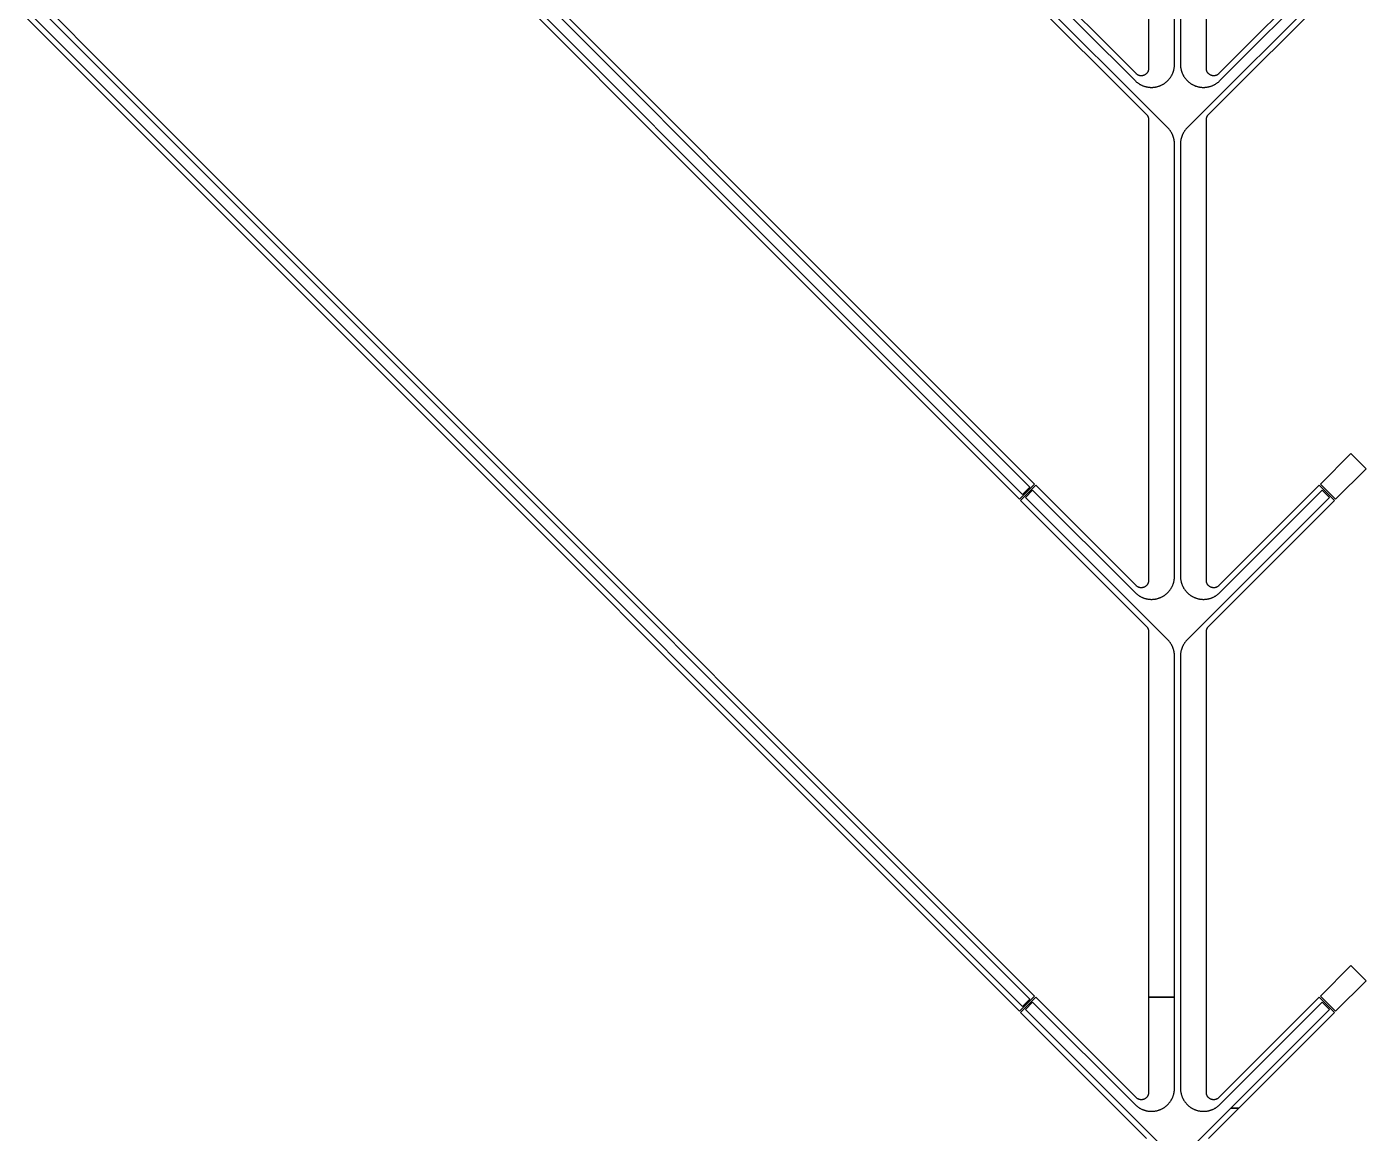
# Model space of a CAD drawing. Extents: x -3500 to 3500, y -3500 to 3500.
# Drawn here: x 1855 to 2780, y -1903 to -1139 of the extents above; entities that cross this region are included whole.
import ezdxf

# ---------------------------------------------------------------- set-up
doc = ezdxf.new("R2010")
doc.units = 0

# ---------------------------------------------------------------- blocks, each defined once
blk = doc.blocks.new('DXF_TOP_Kantele_S7W4')
at = {"layer": 'Feedline'}
for points in [[(-1879.301, 2600.766), (2540.752, -1819.288), (2551.288, -1808.752), (-1868.766, 2611.301), (-1871.523, 2608.544), (2547.894, -1810.873), (2542.873, -1815.894), (-1876.544, 2603.523)], [(-1525.748, 2600.766), (2540.752, -1465.734), (2551.288, -1455.199), (-1515.212, 2611.301), (-1517.97, 2608.544), (2547.894, -1457.32), (2542.873, -1462.341), (-1522.991, 2603.523)], [(2748.712, -1455.199), (2759.248, -1465.734), (2780.39, -1444.592), (2769.855, -1434.056)], [(2748.712, -1808.752), (2759.248, -1819.288), (2780.39, -1798.145), (2769.855, -1787.61)]]:
    blk.add_lwpolyline(points, close=True, dxfattribs=at)
for points in [[(2630.05, -850.016), (2630.05, -1168.217), (2630.046, -1168.417), (2630.034, -1168.618), (2630.014, -1168.819), (2629.985, -1169.021), (2629.95, -1169.217), (2629.906, -1169.414), (2629.854, -1169.609), (2629.794, -1169.802), (2629.727, -1169.994), (2629.652, -1170.182), (2629.568, -1170.368), (2629.481, -1170.544), (2629.384, -1170.721), (2629.281, -1170.895), (2629.17, -1171.063), (2629.054, -1171.227), (2628.93, -1171.386), (2628.801, -1171.541), (2628.664, -1171.69), (2628.523, -1171.834), (2628.375, -1171.971), (2628.223, -1172.104), (2628.065, -1172.229), (2627.903, -1172.348), (2627.735, -1172.461), (2627.562, -1172.567), (2627.388, -1172.665), (2627.209, -1172.757), (2627.025, -1172.842), (2626.839, -1172.919), (2626.649, -1172.988), (2626.457, -1173.051), (2626.264, -1173.104), (2626.068, -1173.152), (2625.87, -1173.19), (2625.664, -1173.221), (2625.47, -1173.244), (2625.266, -1173.258), (2625.067, -1173.265), (2624.866, -1173.264), (2624.664, -1173.254), (2624.464, -1173.237), (2624.26, -1173.211), (2624.06, -1173.177), (2623.867, -1173.137), (2623.671, -1173.087), (2623.478, -1173.031), (2623.287, -1172.966), (2623.098, -1172.894), (2622.913, -1172.815), (2622.731, -1172.728), (2622.552, -1172.632), (2622.379, -1172.532), (2622.208, -1172.424), (2622.042, -1172.308), (2621.881, -1172.187), (2621.726, -1172.06), (2621.574, -1171.926), (2621.429, -1171.787), (2552.066, -1102.423)], [(2541.53, -1112.959), (2628.572, -1200), (2628.71, -1200.144), (2628.84, -1200.292), (2628.966, -1200.444), (2629.086, -1200.603), (2629.199, -1200.765), (2629.306, -1200.932), (2629.406, -1201.104), (2629.5, -1201.278), (2629.586, -1201.457), (2629.665, -1201.638), (2629.738, -1201.823), (2629.803, -1202.011), (2629.86, -1202.2), (2629.911, -1202.392), (2629.953, -1202.585), (2629.987, -1202.781), (2630.015, -1202.977), (2630.035, -1203.175), (2630.046, -1203.374), (2630.05, -1203.57), (2630.05, -1521.769), (2630.046, -1521.971), (2630.034, -1522.172), (2630.014, -1522.373), (2629.985, -1522.574), (2629.95, -1522.771), (2629.906, -1522.968), (2629.854, -1523.163), (2629.794, -1523.355), (2629.727, -1523.548), (2629.652, -1523.735), (2629.568, -1523.921), (2629.481, -1524.097), (2629.384, -1524.275), (2629.281, -1524.448), (2629.17, -1524.616), (2629.054, -1524.781), (2628.93, -1524.94), (2628.801, -1525.094), (2628.664, -1525.243), (2628.523, -1525.387), (2628.375, -1525.525), (2628.223, -1525.657), (2628.065, -1525.782), (2627.903, -1525.901), (2627.735, -1526.014), (2627.562, -1526.121), (2627.388, -1526.219), (2627.209, -1526.311), (2627.025, -1526.395), (2626.839, -1526.473), (2626.649, -1526.542), (2626.457, -1526.604), (2626.264, -1526.658), (2626.068, -1526.705), (2625.87, -1526.743), (2625.669, -1526.775), (2625.47, -1526.797), (2625.266, -1526.812), (2625.067, -1526.818), (2624.866, -1526.817), (2624.664, -1526.808), (2624.464, -1526.791), (2624.26, -1526.764), (2624.06, -1526.73), (2623.867, -1526.69), (2623.671, -1526.641), (2623.478, -1526.584), (2623.287, -1526.519), (2623.098, -1526.447), (2622.913, -1526.368), (2622.731, -1526.281), (2622.552, -1526.186), (2622.379, -1526.086), (2622.208, -1525.978), (2622.042, -1525.862), (2621.881, -1525.741), (2621.726, -1525.613), (2621.574, -1525.48), (2621.429, -1525.34), (2552.066, -1455.977), (2541.53, -1466.512), (2628.572, -1553.554), (2628.71, -1553.697), (2628.84, -1553.845), (2628.966, -1553.998), (2629.086, -1554.156), (2629.199, -1554.318), (2629.306, -1554.486), (2629.406, -1554.657), (2629.5, -1554.831), (2629.586, -1555.01), (2629.665, -1555.192), (2629.738, -1555.377), (2629.803, -1555.564), (2629.86, -1555.753), (2629.911, -1555.945), (2629.953, -1556.139), (2629.987, -1556.334), (2630.015, -1556.531), (2630.035, -1556.728), (2630.046, -1556.927), (2630.05, -1557.123), (2630.05, -1809.53), (2647.95, -1809.53), (2647.95, -1574.024), (2647.946, -1573.676), (2647.935, -1573.327), (2647.916, -1572.974), (2647.889, -1572.633), (2647.855, -1572.287), (2647.813, -1571.942), (2647.765, -1571.598), (2647.708, -1571.254), (2647.644, -1570.912), (2647.572, -1570.572), (2647.492, -1570.233), (2647.406, -1569.894), (2647.312, -1569.559), (2647.21, -1569.224), (2647.101, -1568.891), (2646.984, -1568.559), (2646.865, -1568.243), (2646.736, -1567.92), (2646.599, -1567.6), (2646.456, -1567.283), (2646.305, -1566.969), (2646.148, -1566.659), (2645.984, -1566.352), (2645.813, -1566.049), (2645.636, -1565.749), (2645.452, -1565.454), (2645.262, -1565.163), (2645.065, -1564.876), (2644.863, -1564.593), (2644.654, -1564.314), (2644.439, -1564.04), (2644.219, -1563.771), (2643.991, -1563.507), (2643.759, -1563.248), (2643.522, -1562.995), (2643.278, -1562.745), (2544.924, -1464.391), (2549.944, -1459.37), (2620.721, -1530.147), (2620.976, -1530.396), (2621.234, -1530.638), (2621.498, -1530.874), (2621.768, -1531.105), (2622.043, -1531.329), (2622.326, -1531.551), (2622.606, -1531.76), (2622.899, -1531.968), (2623.188, -1532.164), (2623.486, -1532.357), (2623.788, -1532.542), (2624.099, -1532.724), (2624.403, -1532.894), (2624.717, -1533.06), (2625.034, -1533.218), (2625.355, -1533.37), (2625.684, -1533.515), (2626.006, -1533.65), (2626.336, -1533.779), (2626.669, -1533.902), (2627.005, -1534.017), (2627.342, -1534.124), (2627.682, -1534.224), (2628.025, -1534.316), (2628.368, -1534.4), (2628.714, -1534.477), (2629.062, -1534.547), (2629.411, -1534.608), (2629.762, -1534.661), (2630.114, -1534.707), (2630.466, -1534.745), (2630.82, -1534.776), (2631.174, -1534.798), (2631.529, -1534.812), (2631.881, -1534.819), (2632.236, -1534.818), (2632.595, -1534.808), (2632.945, -1534.791), (2633.299, -1534.766), (2633.652, -1534.733), (2634.004, -1534.693), (2634.355, -1534.645), (2634.705, -1534.589), (2635.062, -1534.522), (2635.401, -1534.453), (2635.746, -1534.373), (2636.09, -1534.286), (2636.432, -1534.191), (2636.771, -1534.089), (2637.108, -1533.98), (2637.443, -1533.862), (2637.775, -1533.737), (2638.104, -1533.606), (2638.43, -1533.466), (2638.753, -1533.32), (2639.072, -1533.166), (2639.388, -1533.005), (2639.701, -1532.837), (2640.009, -1532.663), (2640.314, -1532.481), (2640.614, -1532.293), (2640.915, -1532.095), (2641.202, -1531.897), (2641.494, -1531.686), (2641.772, -1531.475), (2642.049, -1531.255), (2642.323, -1531.029), (2642.591, -1530.797), (2642.853, -1530.557), (2643.11, -1530.314), (2643.361, -1530.064), (2643.608, -1529.809), (2643.848, -1529.548), (2644.082, -1529.282), (2644.31, -1529.011), (2644.533, -1528.735), (2644.749, -1528.454), (2644.959, -1528.168), (2645.163, -1527.878), (2645.359, -1527.583), (2645.55, -1527.284), (2645.734, -1526.981), (2645.91, -1526.674), (2646.081, -1526.363), (2646.243, -1526.047), (2646.4, -1525.728), (2646.548, -1525.408), (2646.69, -1525.083), (2646.825, -1524.755), (2646.952, -1524.424), (2647.072, -1524.09), (2647.183, -1523.754), (2647.289, -1523.415), (2647.386, -1523.074), (2647.475, -1522.731), (2647.557, -1522.386), (2647.632, -1522.039), (2647.699, -1521.691), (2647.758, -1521.341), (2647.808, -1520.99), (2647.851, -1520.638), (2647.887, -1520.286), (2647.914, -1519.933), (2647.934, -1519.579), (2647.946, -1519.224), (2647.95, -1518.869), (2647.95, -1220.47), (2647.946, -1220.122), (2647.935, -1219.773), (2647.916, -1219.421), (2647.889, -1219.08), (2647.855, -1218.734), (2647.813, -1218.389), (2647.765, -1218.044), (2647.708, -1217.701), (2647.644, -1217.359), (2647.572, -1217.018), (2647.492, -1216.679), (2647.406, -1216.34), (2647.312, -1216.005), (2647.21, -1215.671), (2647.104, -1215.343), (2646.984, -1215.006), (2646.865, -1214.689), (2646.736, -1214.366), (2646.599, -1214.046), (2646.456, -1213.729), (2646.305, -1213.416), (2646.148, -1213.105), (2645.984, -1212.799), (2645.813, -1212.495), (2645.636, -1212.196), (2645.452, -1211.901), (2645.262, -1211.609), (2645.065, -1211.322), (2644.863, -1211.039), (2644.654, -1210.76), (2644.439, -1210.487), (2644.219, -1210.218), (2643.991, -1209.954), (2643.759, -1209.695), (2643.522, -1209.441), (2643.278, -1209.192), (2544.924, -1110.838)], [(2549.944, -1105.817), (2620.721, -1176.594), (2620.976, -1176.842), (2621.234, -1177.084), (2621.498, -1177.321), (2621.768, -1177.552), (2622.043, -1177.776), (2622.326, -1177.998), (2622.606, -1178.206), (2622.899, -1178.415), (2623.188, -1178.61), (2623.486, -1178.804), (2623.788, -1178.989), (2624.099, -1179.171), (2624.403, -1179.341), (2624.717, -1179.507), (2625.034, -1179.664), (2625.355, -1179.816), (2625.684, -1179.962), (2626.006, -1180.097), (2626.336, -1180.226), (2626.669, -1180.349), (2627.005, -1180.464), (2627.342, -1180.57), (2627.682, -1180.671), (2628.025, -1180.763), (2628.368, -1180.847), (2628.714, -1180.924), (2629.062, -1180.993), (2629.411, -1181.055), (2629.762, -1181.108), (2630.114, -1181.154), (2630.466, -1181.192), (2630.82, -1181.222), (2631.174, -1181.245), (2631.529, -1181.259), (2631.881, -1181.266), (2632.236, -1181.264), (2632.595, -1181.255), (2632.945, -1181.238), (2633.299, -1181.213), (2633.652, -1181.18), (2634.004, -1181.139), (2634.355, -1181.092), (2634.705, -1181.035), (2635.053, -1180.971), (2635.401, -1180.899), (2635.746, -1180.819), (2636.09, -1180.733), (2636.432, -1180.638), (2636.771, -1180.535), (2637.108, -1180.426), (2637.443, -1180.309), (2637.775, -1180.184), (2638.104, -1180.052), (2638.43, -1179.912), (2638.753, -1179.766), (2639.072, -1179.612), (2639.388, -1179.452), (2639.701, -1179.284), (2640.009, -1179.11), (2640.314, -1178.928), (2640.614, -1178.74), (2640.915, -1178.542), (2641.202, -1178.344), (2641.494, -1178.132), (2641.772, -1177.921), (2642.049, -1177.701), (2642.323, -1177.475), (2642.591, -1177.243), (2642.853, -1177.004), (2643.11, -1176.76), (2643.361, -1176.511), (2643.608, -1176.256), (2643.848, -1175.995), (2644.082, -1175.728), (2644.31, -1175.457), (2644.533, -1175.181), (2644.749, -1174.9), (2644.959, -1174.615), (2645.163, -1174.324), (2645.359, -1174.03), (2645.55, -1173.731), (2645.734, -1173.428), (2645.91, -1173.12), (2646.081, -1172.809), (2646.243, -1172.493), (2646.4, -1172.175), (2646.548, -1171.854), (2646.69, -1171.529), (2646.825, -1171.201), (2646.952, -1170.87), (2647.072, -1170.537), (2647.183, -1170.2), (2647.289, -1169.861), (2647.386, -1169.52), (2647.475, -1169.177), (2647.557, -1168.832), (2647.632, -1168.486), (2647.699, -1168.137), (2647.758, -1167.788), (2647.808, -1167.437), (2647.851, -1167.085), (2647.887, -1166.733), (2647.914, -1166.379), (2647.934, -1166.025), (2647.946, -1165.671), (2647.95, -1165.316), (2647.95, -866.917)], [(2747.934, -1102.423), (2678.57, -1171.788), (2678.426, -1171.926), (2678.274, -1172.06), (2678.119, -1172.187), (2677.957, -1172.309), (2677.792, -1172.424), (2677.621, -1172.532), (2677.447, -1172.633), (2677.268, -1172.728), (2677.087, -1172.815), (2676.902, -1172.894), (2676.713, -1172.966), (2676.522, -1173.031), (2676.329, -1173.087), (2676.133, -1173.137), (2675.935, -1173.178), (2675.737, -1173.211), (2675.536, -1173.237), (2675.333, -1173.254), (2675.133, -1173.264), (2674.932, -1173.265), (2674.731, -1173.258), (2674.53, -1173.244), (2674.329, -1173.221), (2674.13, -1173.19), (2673.932, -1173.152), (2673.736, -1173.104), (2673.542, -1173.051), (2673.351, -1172.988), (2673.161, -1172.919), (2672.975, -1172.842), (2672.791, -1172.757), (2672.612, -1172.665), (2672.437, -1172.566), (2672.265, -1172.461), (2672.097, -1172.348), (2671.935, -1172.229), (2671.777, -1172.103), (2671.625, -1171.971), (2671.477, -1171.834), (2671.336, -1171.69), (2671.198, -1171.539), (2671.07, -1171.386), (2670.946, -1171.227), (2670.83, -1171.063), (2670.719, -1170.895), (2670.616, -1170.721), (2670.519, -1170.544), (2670.43, -1170.363), (2670.347, -1170.18), (2670.272, -1169.992), (2670.206, -1169.802), (2670.146, -1169.609), (2670.094, -1169.414), (2670.05, -1169.217), (2670.015, -1169.019), (2669.986, -1168.819), (2669.966, -1168.618), (2669.954, -1168.417), (2669.95, -1168.217), (2669.95, -1102.423)], [(2652.05, -1102.423), (2652.05, -1165.316), (2652.054, -1165.671), (2652.066, -1166.025), (2652.086, -1166.379), (2652.113, -1166.733), (2652.149, -1167.085), (2652.192, -1167.437), (2652.242, -1167.788), (2652.301, -1168.137), (2652.368, -1168.486), (2652.443, -1168.832), (2652.525, -1169.177), (2652.614, -1169.52), (2652.711, -1169.861), (2652.817, -1170.2), (2652.928, -1170.537), (2653.048, -1170.87), (2653.175, -1171.201), (2653.31, -1171.529), (2653.452, -1171.854), (2653.6, -1172.175), (2653.757, -1172.494), (2653.92, -1172.811), (2654.09, -1173.12), (2654.266, -1173.428), (2654.45, -1173.731), (2654.641, -1174.03), (2654.837, -1174.324), (2655.041, -1174.615), (2655.251, -1174.9), (2655.472, -1175.186), (2655.69, -1175.457), (2655.918, -1175.728), (2656.152, -1175.995), (2656.392, -1176.256), (2656.639, -1176.511), (2656.89, -1176.76), (2657.147, -1177.004), (2657.409, -1177.243), (2657.677, -1177.475), (2657.951, -1177.701), (2658.228, -1177.921), (2658.511, -1178.136), (2658.798, -1178.344), (2659.09, -1178.546), (2659.386, -1178.74), (2659.686, -1178.928), (2659.995, -1179.112), (2660.299, -1179.284), (2660.612, -1179.452), (2660.928, -1179.612), (2661.247, -1179.766), (2661.574, -1179.914), (2661.896, -1180.052), (2662.225, -1180.184), (2662.557, -1180.309), (2662.892, -1180.426), (2663.229, -1180.535), (2663.57, -1180.638), (2663.91, -1180.733), (2664.254, -1180.819), (2664.599, -1180.899), (2664.947, -1180.971), (2665.296, -1181.035), (2665.645, -1181.092), (2665.996, -1181.139), (2666.348, -1181.18), (2666.701, -1181.213), (2667.059, -1181.238), (2667.409, -1181.255), (2667.764, -1181.264), (2668.119, -1181.266), (2668.473, -1181.259), (2668.826, -1181.245), (2669.18, -1181.222), (2669.534, -1181.192), (2669.886, -1181.154), (2670.238, -1181.108), (2670.594, -1181.054), (2670.938, -1180.993), (2671.291, -1180.923), (2671.632, -1180.847), (2671.976, -1180.763), (2672.319, -1180.671), (2672.658, -1180.57), (2672.996, -1180.463), (2673.331, -1180.349), (2673.664, -1180.226), (2673.994, -1180.097), (2674.329, -1179.956), (2674.645, -1179.816), (2674.966, -1179.664), (2675.283, -1179.506), (2675.597, -1179.341), (2675.906, -1179.169), (2676.212, -1178.989), (2676.514, -1178.804), (2676.812, -1178.61), (2677.105, -1178.412), (2677.395, -1178.206), (2677.679, -1177.994), (2677.958, -1177.776), (2678.232, -1177.552), (2678.503, -1177.32), (2678.766, -1177.084), (2679.024, -1176.842), (2679.279, -1176.594), (2750.056, -1105.817)], [(2755.076, -1110.838), (2656.722, -1209.192), (2656.478, -1209.441), (2656.241, -1209.695), (2656.009, -1209.954), (2655.781, -1210.218), (2655.561, -1210.487), (2655.346, -1210.76), (2655.137, -1211.039), (2654.935, -1211.322), (2654.738, -1211.609), (2654.548, -1211.901), (2654.364, -1212.196), (2654.187, -1212.495), (2654.016, -1212.799), (2653.852, -1213.105), (2653.695, -1213.416), (2653.544, -1213.729), (2653.401, -1214.046), (2653.264, -1214.366), (2653.135, -1214.689), (2653.012, -1215.015), (2652.896, -1215.343), (2652.788, -1215.677), (2652.686, -1216.011), (2652.592, -1216.346), (2652.506, -1216.687), (2652.427, -1217.023), (2652.355, -1217.364), (2652.291, -1217.707), (2652.234, -1218.051), (2652.186, -1218.397), (2652.145, -1218.734), (2652.111, -1219.08), (2652.084, -1219.427), (2652.065, -1219.774), (2652.054, -1220.122), (2652.05, -1220.47), (2652.05, -1518.869), (2652.054, -1519.224), (2652.066, -1519.579), (2652.086, -1519.933), (2652.113, -1520.286), (2652.149, -1520.638), (2652.192, -1520.99), (2652.242, -1521.341), (2652.301, -1521.691), (2652.368, -1522.039), (2652.443, -1522.386), (2652.525, -1522.731), (2652.614, -1523.074), (2652.711, -1523.415), (2652.817, -1523.754), (2652.928, -1524.09), (2653.048, -1524.424), (2653.175, -1524.755), (2653.31, -1525.083), (2653.452, -1525.408), (2653.6, -1525.728), (2653.757, -1526.048), (2653.92, -1526.365), (2654.09, -1526.674), (2654.266, -1526.981), (2654.45, -1527.284), (2654.641, -1527.583), (2654.837, -1527.878), (2655.041, -1528.168), (2655.251, -1528.454), (2655.472, -1528.74), (2655.69, -1529.011), (2655.918, -1529.282), (2656.152, -1529.548), (2656.392, -1529.809), (2656.639, -1530.064), (2656.89, -1530.314), (2657.147, -1530.557), (2657.409, -1530.797), (2657.677, -1531.029), (2657.951, -1531.255), (2658.228, -1531.475), (2658.511, -1531.69), (2658.798, -1531.897), (2659.09, -1532.099), (2659.386, -1532.293), (2659.686, -1532.481), (2659.995, -1532.665), (2660.299, -1532.837), (2660.612, -1533.005), (2660.928, -1533.166), (2661.247, -1533.32), (2661.574, -1533.468), (2661.896, -1533.606), (2662.225, -1533.737), (2662.557, -1533.862), (2662.892, -1533.98), (2663.229, -1534.089), (2663.57, -1534.191), (2663.91, -1534.286), (2664.254, -1534.373), (2664.599, -1534.453), (2664.947, -1534.524), (2665.296, -1534.589), (2665.645, -1534.645), (2665.996, -1534.693), (2666.348, -1534.733), (2666.701, -1534.766), (2667.059, -1534.791), (2667.409, -1534.808), (2667.764, -1534.818), (2668.119, -1534.819), (2668.473, -1534.812), (2668.826, -1534.798), (2669.18, -1534.776), (2669.534, -1534.745), (2669.886, -1534.707), (2670.238, -1534.661), (2670.594, -1534.607), (2670.938, -1534.547), (2671.291, -1534.476), (2671.632, -1534.4), (2671.976, -1534.316), (2672.319, -1534.224), (2672.658, -1534.124), (2672.996, -1534.016), (2673.331, -1533.902), (2673.664, -1533.779), (2673.994, -1533.65), (2674.329, -1533.509), (2674.645, -1533.37), (2674.966, -1533.218), (2675.283, -1533.059), (2675.597, -1532.894), (2675.906, -1532.722), (2676.212, -1532.542), (2676.522, -1532.352), (2676.812, -1532.164), (2677.105, -1531.965), (2677.395, -1531.76), (2677.679, -1531.547), (2677.958, -1531.329), (2678.232, -1531.105), (2678.503, -1530.873), (2678.766, -1530.638), (2679.024, -1530.396), (2679.279, -1530.147), (2750.056, -1459.37), (2755.076, -1464.391), (2656.722, -1562.745), (2656.478, -1562.995), (2656.241, -1563.248), (2656.009, -1563.507), (2655.781, -1563.771), (2655.561, -1564.04), (2655.346, -1564.314), (2655.137, -1564.593), (2654.935, -1564.876), (2654.738, -1565.163), (2654.548, -1565.454), (2654.364, -1565.749), (2654.182, -1566.058), (2654.016, -1566.352), (2653.852, -1566.659), (2653.695, -1566.969), (2653.544, -1567.283), (2653.401, -1567.6), (2653.264, -1567.92), (2653.135, -1568.243), (2653.012, -1568.568), (2652.896, -1568.897), (2652.788, -1569.23), (2652.686, -1569.565), (2652.592, -1569.9), (2652.506, -1570.241), (2652.427, -1570.577), (2652.355, -1570.917), (2652.291, -1571.26), (2652.234, -1571.605), (2652.186, -1571.95), (2652.145, -1572.287), (2652.111, -1572.633), (2652.084, -1572.98), (2652.065, -1573.328), (2652.054, -1573.676), (2652.05, -1574.024), (2652.05, -1872.423), (2652.054, -1872.777), (2652.066, -1873.132), (2652.086, -1873.486), (2652.113, -1873.84), (2652.149, -1874.191), (2652.192, -1874.543), (2652.242, -1874.894), (2652.301, -1875.244), (2652.368, -1875.592), (2652.443, -1875.939), (2652.525, -1876.284), (2652.614, -1876.627), (2652.711, -1876.968), (2652.817, -1877.307), (2652.928, -1877.643), (2653.048, -1877.977), (2653.175, -1878.308), (2653.31, -1878.636), (2653.452, -1878.961), (2653.6, -1879.282), (2653.757, -1879.601), (2653.92, -1879.918), (2654.09, -1880.227), (2654.266, -1880.534), (2654.45, -1880.838), (2654.641, -1881.137), (2654.837, -1881.431), (2655.041, -1881.722), (2655.251, -1882.007), (2655.472, -1882.293), (2655.69, -1882.564), (2655.918, -1882.835), (2656.152, -1883.102), (2656.392, -1883.362), (2656.639, -1883.617), (2656.89, -1883.867), (2657.147, -1884.111), (2657.409, -1884.35), (2657.677, -1884.582), (2657.951, -1884.808), (2658.228, -1885.028), (2658.511, -1885.243), (2658.798, -1885.45), (2659.09, -1885.652), (2659.386, -1885.847), (2659.686, -1886.034), (2659.995, -1886.218), (2660.299, -1886.391), (2660.612, -1886.559), (2660.928, -1886.719), (2661.247, -1886.873), (2661.574, -1887.021), (2661.896, -1887.159), (2662.225, -1887.29), (2662.557, -1887.415), (2662.892, -1887.533), (2663.229, -1887.642), (2663.57, -1887.745), (2663.91, -1887.84), (2664.254, -1887.926), (2664.599, -1888.006), (2664.947, -1888.078), (2665.296, -1888.142), (2665.645, -1888.198), (2665.996, -1888.246), (2666.348, -1888.287), (2666.701, -1888.32), (2667.059, -1888.345), (2667.409, -1888.362), (2667.764, -1888.371), (2668.119, -1888.372), (2668.473, -1888.366), (2668.826, -1888.351), (2669.18, -1888.329), (2669.534, -1888.299), (2669.886, -1888.261), (2670.238, -1888.215), (2670.594, -1888.161), (2670.938, -1888.1), (2671.291, -1888.03), (2671.632, -1887.954), (2671.976, -1887.87), (2672.319, -1887.777), (2672.658, -1887.677), (2672.996, -1887.57), (2673.331, -1887.455), (2673.664, -1887.333), (2673.994, -1887.204), (2674.329, -1887.063), (2674.645, -1886.923), (2674.966, -1886.771), (2675.283, -1886.612), (2675.597, -1886.447), (2675.906, -1886.276), (2676.212, -1886.096), (2676.522, -1885.905), (2676.812, -1885.717), (2677.105, -1885.518), (2677.395, -1885.313), (2677.679, -1885.101), (2677.958, -1884.883), (2678.232, -1884.658), (2678.503, -1884.426), (2678.766, -1884.191), (2679.024, -1883.949), (2679.279, -1883.701), (2750.056, -1812.924), (2755.076, -1817.944), (2686.802, -1886.218), (2692.317, -1886.218), (2758.47, -1820.066), (2747.934, -1809.53), (2678.57, -1878.895), (2678.426, -1879.033), (2678.274, -1879.167), (2678.119, -1879.294), (2677.957, -1879.416), (2677.792, -1879.531), (2677.621, -1879.639), (2677.447, -1879.74), (2677.268, -1879.834), (2677.087, -1879.922), (2676.902, -1880), (2676.713, -1880.073), (2676.522, -1880.138), (2676.329, -1880.194), (2676.133, -1880.244), (2675.935, -1880.285), (2675.737, -1880.318), (2675.536, -1880.344), (2675.333, -1880.361), (2675.133, -1880.371), (2674.932, -1880.372), (2674.731, -1880.365), (2674.53, -1880.351), (2674.329, -1880.328), (2674.13, -1880.297), (2673.932, -1880.258), (2673.736, -1880.211), (2673.542, -1880.157), (2673.351, -1880.095), (2673.161, -1880.026), (2672.975, -1879.949), (2672.791, -1879.864), (2672.612, -1879.772), (2672.437, -1879.673), (2672.265, -1879.567), (2672.097, -1879.455), (2671.935, -1879.336), (2671.777, -1879.21), (2671.625, -1879.078), (2671.477, -1878.941), (2671.336, -1878.796), (2671.198, -1878.646), (2671.07, -1878.493), (2670.946, -1878.334), (2670.83, -1878.17), (2670.719, -1878.001), (2670.616, -1877.828), (2670.519, -1877.651), (2670.43, -1877.47), (2670.347, -1877.286), (2670.272, -1877.099), (2670.206, -1876.909), (2670.146, -1876.716), (2670.094, -1876.521), (2670.05, -1876.324), (2670.015, -1876.126), (2669.986, -1875.926), (2669.966, -1875.725), (2669.954, -1875.524), (2669.95, -1875.322), (2669.95, -1557.123), (2669.954, -1556.926), (2669.965, -1556.728), (2669.985, -1556.531), (2670.013, -1556.334), (2670.047, -1556.139), (2670.089, -1555.945), (2670.14, -1555.753), (2670.197, -1555.564), (2670.262, -1555.377), (2670.335, -1555.192), (2670.414, -1555.01), (2670.501, -1554.831), (2670.594, -1554.657), (2670.694, -1554.486), (2670.801, -1554.318), (2670.915, -1554.156), (2671.034, -1553.998), (2671.16, -1553.844), (2671.291, -1553.696), (2671.428, -1553.554), (2758.47, -1466.512), (2747.934, -1455.977), (2678.57, -1525.341), (2678.426, -1525.48), (2678.274, -1525.613), (2678.119, -1525.741), (2677.957, -1525.863), (2677.792, -1525.978), (2677.621, -1526.086), (2677.447, -1526.187), (2677.268, -1526.281), (2677.087, -1526.368), (2676.902, -1526.447), (2676.713, -1526.519), (2676.522, -1526.584), (2676.329, -1526.641), (2676.133, -1526.69), (2675.935, -1526.731), (2675.737, -1526.764), (2675.536, -1526.791), (2675.333, -1526.808), (2675.133, -1526.817), (2674.932, -1526.818), (2674.731, -1526.812), (2674.53, -1526.797), (2674.329, -1526.775), (2674.13, -1526.743), (2673.932, -1526.705), (2673.736, -1526.658), (2673.542, -1526.604), (2673.351, -1526.542), (2673.161, -1526.473), (2672.975, -1526.395), (2672.791, -1526.311), (2672.612, -1526.219), (2672.437, -1526.12), (2672.265, -1526.014), (2672.097, -1525.901), (2671.935, -1525.782), (2671.777, -1525.656), (2671.625, -1525.525), (2671.477, -1525.387), (2671.336, -1525.243), (2671.198, -1525.092), (2671.07, -1524.94), (2670.946, -1524.781), (2670.83, -1524.616), (2670.719, -1524.448), (2670.616, -1524.275), (2670.519, -1524.097), (2670.43, -1523.916), (2670.347, -1523.733), (2670.272, -1523.546), (2670.206, -1523.355), (2670.146, -1523.163), (2670.094, -1522.968), (2670.05, -1522.771), (2670.015, -1522.572), (2669.986, -1522.373), (2669.966, -1522.172), (2669.954, -1521.971), (2669.95, -1521.769), (2669.95, -1203.57), (2669.954, -1203.373), (2669.965, -1203.175), (2669.985, -1202.977), (2670.013, -1202.781), (2670.047, -1202.585), (2670.089, -1202.392), (2670.14, -1202.2), (2670.197, -1202.011), (2670.262, -1201.823), (2670.335, -1201.638), (2670.414, -1201.457), (2670.501, -1201.278), (2670.594, -1201.104), (2670.694, -1200.932), (2670.801, -1200.765), (2670.915, -1200.603), (2671.034, -1200.444), (2671.16, -1200.291), (2671.291, -1200.143), (2671.428, -1200), (2758.47, -1112.959)], [(2643.278, -1916.298), (2544.924, -1817.944), (2549.944, -1812.924), (2620.721, -1883.701), (2620.976, -1883.949), (2621.234, -1884.191), (2621.498, -1884.427), (2621.768, -1884.658), (2622.043, -1884.883), (2622.326, -1885.105), (2622.606, -1885.313), (2622.899, -1885.521), (2623.188, -1885.717), (2623.486, -1885.91), (2623.788, -1886.096), (2624.099, -1886.278), (2624.403, -1886.447), (2624.717, -1886.613), (2625.034, -1886.771), (2625.355, -1886.923), (2625.684, -1887.069), (2626.006, -1887.204), (2626.336, -1887.333), (2626.669, -1887.455), (2627.005, -1887.571), (2627.342, -1887.677), (2627.682, -1887.777), (2628.025, -1887.87), (2628.368, -1887.954), (2628.714, -1888.031), (2629.062, -1888.1), (2629.411, -1888.162), (2629.762, -1888.215), (2630.114, -1888.261), (2630.466, -1888.299), (2630.82, -1888.329), (2631.174, -1888.351), (2631.529, -1888.366), (2631.881, -1888.372), (2632.236, -1888.371), (2632.595, -1888.362), (2632.945, -1888.345), (2633.299, -1888.32), (2633.652, -1888.287), (2634.004, -1888.246), (2634.355, -1888.198), (2634.705, -1888.142), (2635.053, -1888.078), (2635.401, -1888.006), (2635.746, -1887.926), (2636.09, -1887.84), (2636.432, -1887.745), (2636.771, -1887.642), (2637.108, -1887.533), (2637.443, -1887.415), (2637.775, -1887.29), (2638.104, -1887.159), (2638.43, -1887.019), (2638.753, -1886.873), (2639.072, -1886.719), (2639.388, -1886.559), (2639.701, -1886.391), (2640.009, -1886.216), (2640.314, -1886.034), (2640.614, -1885.847), (2640.915, -1885.648), (2641.202, -1885.45), (2641.494, -1885.239), (2641.772, -1885.028), (2642.049, -1884.808), (2642.323, -1884.582), (2642.591, -1884.35), (2642.853, -1884.111), (2643.11, -1883.867), (2643.361, -1883.617), (2643.608, -1883.362), (2643.848, -1883.102), (2644.082, -1882.835), (2644.31, -1882.564), (2644.533, -1882.288), (2644.749, -1882.007), (2644.959, -1881.722), (2645.163, -1881.431), (2645.359, -1881.137), (2645.55, -1880.838), (2645.734, -1880.534), (2645.91, -1880.227), (2646.081, -1879.916), (2646.243, -1879.6), (2646.4, -1879.282), (2646.548, -1878.961), (2646.69, -1878.636), (2646.825, -1878.308), (2646.952, -1877.977), (2647.072, -1877.643), (2647.183, -1877.307), (2647.289, -1876.968), (2647.386, -1876.627), (2647.475, -1876.284), (2647.557, -1875.939), (2647.632, -1875.592), (2647.699, -1875.244), (2647.758, -1874.894), (2647.808, -1874.543), (2647.851, -1874.191), (2647.887, -1873.84), (2647.914, -1873.486), (2647.934, -1873.132), (2647.946, -1872.777), (2647.95, -1872.423), (2647.95, -1809.53), (2630.05, -1809.53), (2630.05, -1875.322), (2630.046, -1875.524), (2630.034, -1875.725), (2630.014, -1875.926), (2629.985, -1876.128), (2629.95, -1876.324), (2629.906, -1876.521), (2629.854, -1876.716), (2629.794, -1876.909), (2629.727, -1877.101), (2629.652, -1877.288), (2629.568, -1877.475), (2629.481, -1877.651), (2629.384, -1877.828), (2629.281, -1878.001), (2629.17, -1878.17), (2629.054, -1878.334), (2628.93, -1878.493), (2628.801, -1878.648), (2628.664, -1878.796), (2628.523, -1878.941), (2628.375, -1879.078), (2628.223, -1879.211), (2628.065, -1879.336), (2627.903, -1879.455), (2627.735, -1879.567), (2627.562, -1879.674), (2627.388, -1879.772), (2627.209, -1879.864), (2627.025, -1879.949), (2626.839, -1880.026), (2626.649, -1880.095), (2626.457, -1880.157), (2626.264, -1880.211), (2626.068, -1880.258), (2625.87, -1880.297), (2625.664, -1880.328), (2625.47, -1880.351), (2625.266, -1880.365), (2625.067, -1880.372), (2624.866, -1880.371), (2624.664, -1880.361), (2624.464, -1880.344), (2624.26, -1880.318), (2624.06, -1880.284), (2623.867, -1880.244), (2623.671, -1880.194), (2623.478, -1880.138), (2623.287, -1880.073), (2623.098, -1880), (2622.913, -1879.922), (2622.731, -1879.834), (2622.552, -1879.739), (2622.379, -1879.639), (2622.208, -1879.531), (2622.042, -1879.415), (2621.881, -1879.294), (2621.726, -1879.167), (2621.574, -1879.033), (2621.429, -1878.894), (2552.066, -1809.53), (2541.53, -1820.066), (2628.572, -1907.107)], [(2671.428, -1907.107), (2692.317, -1886.218), (2686.802, -1886.218), (2656.722, -1916.298)]]:
    blk.add_lwpolyline(points, dxfattribs=at)
blk = doc.blocks.new('BEAMER_TopCell')
blk.add_blockref('DXF_TOP_Kantele_S7W4', (0, 0))

msp = doc.modelspace()

# ---------------------------------------------------------------- block references
msp.add_blockref('BEAMER_TopCell', (0, 0))

doc.saveas('drawing.dxf')
